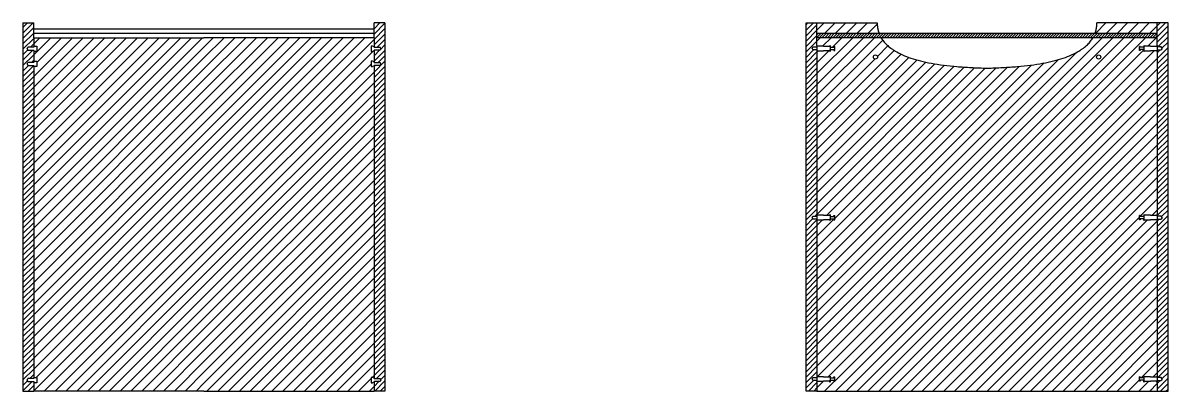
# Model space of a CAD drawing. Header units: millimetres. Extents: x 2171 to 32800, y 1650 to 15812.
# Drawn here: x 18982 to 20880, y 1650 to 2260 of the extents above; entities that cross this region are included whole.
import ezdxf

# ---------------------------------------------------------------- set-up
doc = ezdxf.new("R2010")
doc.units = ezdxf.units.MM

msp = doc.modelspace()

# ---------------------------------------------------------------- hatches: boundary and pattern name
h = msp.add_hatch()
h.set_pattern_fill('ANSI31', color=8, scale=2)
h.paths.add_polyline_path([(19000.2, 2189.4), (18990.4, 2189.4), (18989.2, 2191.9), (18990.4, 2194.4), (19000.2, 2194.4), (19000.2, 2195.4), (19000.2, 2213.4), (19000.2, 2214.4), (18990.4, 2214.4), (18989.2, 2216.9), (18990.4, 2219.4), (19000.2, 2219.4), (19000.2, 2220.4), (19000.2, 2235.1), (19000.2, 2259.8), (18982.2, 2259.8), (18982.2, 1649.8), (19000.2, 1649.8), (19000.2, 1665.5), (18990.4, 1665.5), (18989.2, 1668), (18990.4, 1670.5), (19000.2, 1670.5), (19000.2, 1671.5)])
h = msp.add_hatch()
h.set_pattern_fill('ANSI31', color=8, scale=2)
h.paths.add_polyline_path([(19564.2, 2189.4), (19574, 2189.4), (19575.2, 2191.9), (19574, 2194.4), (19564.2, 2194.4), (19564.2, 2195.4), (19564.2, 2213.4), (19564.2, 2214.4), (19574, 2214.4), (19575.2, 2216.9), (19574, 2219.4), (19564.2, 2219.4), (19564.2, 2220.4), (19564.2, 2235.1), (19564.2, 2259.8), (19582.2, 2259.8), (19582.2, 1649.8), (19564.2, 1649.8), (19564.2, 1665.5), (19574, 1665.5), (19575.2, 1668), (19574, 1670.5), (19564.2, 1670.5), (19564.2, 1671.5)])
h = msp.add_hatch()
h.set_pattern_fill('ANSI31', color=8, scale=2)
h.paths.add_polyline_path([(20298, 1934.8), (20291.2, 1934.8), (20290, 1937.3), (20291.2, 1939.8), (20298, 1939.8), (20298, 1942.3), (20298, 2215), (20291.2, 2215), (20290, 2217.5), (20291.2, 2220), (20298, 2220), (20298, 2222.5), (20298, 2259.8), (20280, 2259.8), (20280, 1649.8), (20298, 1649.8), (20298, 1667.3), (20291.2, 1667.3), (20290, 1669.8), (20291.2, 1672.3), (20298, 1672.3), (20298, 1674.8)])
h = msp.add_hatch()
h.set_pattern_fill('ANSI31', color=8, scale=4)
edge = h.paths.add_edge_path()
edge.add_spline(control_points=[(20400.9, 2242.8), (20398, 2250.8), (20398, 2259.8)], knot_values=[0, 0, 0, 0.120606, 0.120606, 0.120606], degree=2, periodic=0)
edge.add_line((20398, 2259.8), (20298, 2259.8))
edge.add_line((20298, 2259.8), (20298, 2242.8))
edge.add_line((20298, 2242.8), (20400.9, 2242.8))
h = msp.add_hatch()
h.set_pattern_fill('ANSI31', color=8, scale=4)
edge = h.paths.add_edge_path()
edge.add_line((20862, 2259.8), (20762, 2259.8))
edge.add_spline(control_points=[(20762, 2259.8), (20762, 2250.8), (20759.1, 2242.8)], knot_values=[1.787272, 1.787272, 1.787272, 1.907878, 1.907878, 1.907878], degree=2, periodic=0)
edge.add_line((20759.1, 2242.8), (20862, 2242.8))
edge.add_line((20862, 2242.8), (20862, 2259.8))
h = msp.add_hatch()
h.set_pattern_fill('ANSI31', color=8, scale=2)
h.paths.add_polyline_path([(20880, 2259.8), (20862, 2259.8), (20862, 2220), (20868.8, 2220), (20870, 2217.5), (20868.8, 2215), (20862, 2215), (20862, 2212.5), (20862, 1939.8), (20868.8, 1939.8), (20870, 1937.3), (20868.8, 1934.8), (20862, 1934.8), (20862, 1932.3), (20862, 1672.3), (20868.8, 1672.3), (20870, 1669.8), (20868.8, 1667.3), (20862, 1667.3), (20862, 1664.8), (20862, 1649.8), (20880, 1649.8)])
h = msp.add_hatch()
h.set_pattern_fill('ANSI31', color=8)
h.set_pattern_definition([(45, (8066.593, -3543.2695), (-2.245064, 2.245064), [])])
h.paths.add_polyline_path([(20862, 2242.8), (20298, 2242.8), (20298, 2235.8), (20862, 2235.8)])
h = msp.add_hatch()
h.set_pattern_fill('ANSI31', color=8, scale=4)
h.paths.add_polyline_path([(19282.2, 2235.1), (19000.2, 2235.1), (19000.2, 2220.4), (19002.7, 2221.4), (19005.2, 2221.4), (19005.2, 2212.4), (19002.7, 2212.4), (19000.2, 2213.4), (19000.2, 2195.4), (19002.7, 2196.4), (19005.2, 2196.4), (19005.2, 2187.4), (19002.7, 2187.4), (19000.2, 2188.4), (19000.2, 1671.5), (19002.7, 1672.5), (19005.2, 1672.5), (19005.2, 1663.5), (19002.7, 1663.5), (19000.2, 1664.5), (19000.2, 1649.8), (19282.2, 1649.8)])
h = msp.add_hatch()
h.set_pattern_fill('ANSI31', color=8, scale=4)
h.paths.add_polyline_path([(19282.2, 2235.1), (19564.2, 2235.1), (19564.2, 2220.4), (19561.7, 2221.4), (19559.2, 2221.4), (19559.2, 2212.4), (19561.7, 2212.4), (19564.2, 2213.4), (19564.2, 2195.4), (19561.7, 2196.4), (19559.2, 2196.4), (19559.2, 2187.4), (19561.7, 2187.4), (19564.2, 2188.4), (19564.2, 1671.5), (19561.7, 1672.5), (19559.2, 1672.5), (19559.2, 1663.5), (19561.7, 1663.5), (19564.2, 1664.5), (19564.2, 1649.8), (19282.2, 1649.8)])
h = msp.add_hatch()
h.set_pattern_fill('ANSI31', color=8, scale=4)
edge = h.paths.add_edge_path()
edge.add_line((20862, 2212.5), (20861, 2213.8))
edge.add_line((20861, 2213.8), (20851, 2213.8))
edge.add_line((20851, 2213.8), (20841, 2213.8))
edge.add_line((20841, 2213.8), (20840, 2212.5))
edge.add_line((20840, 2212.5), (20840, 2215.5))
edge.add_line((20840, 2215.5), (20834, 2215.5))
edge.add_line((20834, 2215.5), (20834, 2214))
edge.add_line((20834, 2214), (20832.5, 2214))
edge.add_line((20832.5, 2214), (20832.5, 2221))
edge.add_line((20832.5, 2221), (20834, 2221))
edge.add_line((20834, 2221), (20834, 2219.5))
edge.add_line((20834, 2219.5), (20840, 2219.5))
edge.add_line((20840, 2219.5), (20840, 2220))
edge.add_line((20840, 2220), (20840, 2222.5))
edge.add_line((20840, 2222.5), (20841, 2221.3))
edge.add_line((20841, 2221.3), (20851, 2221.3))
edge.add_line((20851, 2221.3), (20861, 2221.3))
edge.add_line((20861, 2221.3), (20862, 2222.5))
edge.add_line((20862, 2222.5), (20862, 2235.8))
edge.add_line((20862, 2235.8), (20755.9, 2235.8))
edge.add_spline(control_points=[(20755.9, 2235.8), (20728.6, 2187.7), (20580, 2185)], knot_values=[0.953939, 0.953939, 0.953939, 1.7325, 1.7325, 1.7325], degree=2, periodic=0)
edge.add_spline(control_points=[(20580, 2185), (20431.5, 2187.7), (20404.2, 2235.8)], knot_values=[0.175379, 0.175379, 0.175379, 0.953939, 0.953939, 0.953939], degree=2, periodic=0)
edge.add_line((20404.2, 2235.8), (20298, 2235.8))
edge.add_line((20298, 2235.8), (20298, 2222.5))
edge.add_line((20298, 2222.5), (20299, 2221.3))
edge.add_line((20299, 2221.3), (20309, 2221.3))
edge.add_line((20309, 2221.3), (20319, 2221.3))
edge.add_line((20319, 2221.3), (20320, 2222.5))
edge.add_line((20320, 2222.5), (20320, 2219.5))
edge.add_line((20320, 2219.5), (20326, 2219.5))
edge.add_line((20326, 2219.5), (20326, 2221))
edge.add_line((20326, 2221), (20327.5, 2221))
edge.add_line((20327.5, 2221), (20327.5, 2214))
edge.add_line((20327.5, 2214), (20326, 2214))
edge.add_line((20326, 2214), (20326, 2215.5))
edge.add_line((20326, 2215.5), (20320, 2215.5))
edge.add_line((20320, 2215.5), (20320, 2212.5))
edge.add_line((20320, 2212.5), (20319, 2213.8))
edge.add_line((20319, 2213.8), (20309, 2213.8))
edge.add_line((20309, 2213.8), (20299, 2213.8))
edge.add_line((20299, 2213.8), (20298, 2212.5))
edge.add_line((20298, 2212.5), (20298, 1942.3))
edge.add_line((20298, 1942.3), (20299, 1941.1))
edge.add_line((20299, 1941.1), (20309, 1941.1))
edge.add_line((20309, 1941.1), (20319, 1941.1))
edge.add_line((20319, 1941.1), (20320, 1942.3))
edge.add_line((20320, 1942.3), (20320, 1939.3))
edge.add_line((20320, 1939.3), (20326, 1939.3))
edge.add_line((20326, 1939.3), (20326, 1940.8))
edge.add_line((20326, 1940.8), (20327.5, 1940.8))
edge.add_line((20327.5, 1940.8), (20327.5, 1933.8))
edge.add_line((20327.5, 1933.8), (20326, 1933.8))
edge.add_line((20326, 1933.8), (20326, 1935.3))
edge.add_line((20326, 1935.3), (20320, 1935.3))
edge.add_line((20320, 1935.3), (20320, 1934.8))
edge.add_line((20320, 1934.8), (20320, 1932.3))
edge.add_line((20320, 1932.3), (20319, 1933.6))
edge.add_line((20319, 1933.6), (20309, 1933.6))
edge.add_line((20309, 1933.6), (20299, 1933.6))
edge.add_line((20299, 1933.6), (20298, 1932.3))
edge.add_line((20298, 1932.3), (20298, 1674.8))
edge.add_line((20298, 1674.8), (20299, 1673.6))
edge.add_line((20299, 1673.6), (20309, 1673.6))
edge.add_line((20309, 1673.6), (20319, 1673.6))
edge.add_line((20319, 1673.6), (20320, 1674.8))
edge.add_line((20320, 1674.8), (20320, 1671.8))
edge.add_line((20320, 1671.8), (20326, 1671.8))
edge.add_line((20326, 1671.8), (20326, 1673.3))
edge.add_line((20326, 1673.3), (20327.5, 1673.3))
edge.add_line((20327.5, 1673.3), (20327.5, 1666.3))
edge.add_line((20327.5, 1666.3), (20326, 1666.3))
edge.add_line((20326, 1666.3), (20326, 1667.8))
edge.add_line((20326, 1667.8), (20320, 1667.8))
edge.add_line((20320, 1667.8), (20320, 1664.8))
edge.add_line((20320, 1664.8), (20319, 1666.1))
edge.add_line((20319, 1666.1), (20309, 1666.1))
edge.add_line((20309, 1666.1), (20299, 1666.1))
edge.add_line((20299, 1666.1), (20298, 1664.8))
edge.add_line((20298, 1664.8), (20298, 1649.8))
edge.add_line((20298, 1649.8), (20580, 1649.8))
edge.add_line((20580, 1649.8), (20862, 1649.8))
edge.add_line((20862, 1649.8), (20862, 1664.8))
edge.add_line((20862, 1664.8), (20861, 1666.1))
edge.add_line((20861, 1666.1), (20851, 1666.1))
edge.add_line((20851, 1666.1), (20841, 1666.1))
edge.add_line((20841, 1666.1), (20840, 1664.8))
edge.add_line((20840, 1664.8), (20840, 1667.8))
edge.add_line((20840, 1667.8), (20834, 1667.8))
edge.add_line((20834, 1667.8), (20834, 1666.3))
edge.add_line((20834, 1666.3), (20832.5, 1666.3))
edge.add_line((20832.5, 1666.3), (20832.5, 1673.3))
edge.add_line((20832.5, 1673.3), (20834, 1673.3))
edge.add_line((20834, 1673.3), (20834, 1671.8))
edge.add_line((20834, 1671.8), (20840, 1671.8))
edge.add_line((20840, 1671.8), (20840, 1672.3))
edge.add_line((20840, 1672.3), (20840, 1674.8))
edge.add_line((20840, 1674.8), (20841, 1673.6))
edge.add_line((20841, 1673.6), (20851, 1673.6))
edge.add_line((20851, 1673.6), (20861, 1673.6))
edge.add_line((20861, 1673.6), (20862, 1674.8))
edge.add_line((20862, 1674.8), (20862, 1932.3))
edge.add_line((20862, 1932.3), (20861, 1933.6))
edge.add_line((20861, 1933.6), (20851, 1933.6))
edge.add_line((20851, 1933.6), (20841, 1933.6))
edge.add_line((20841, 1933.6), (20840, 1932.3))
edge.add_line((20840, 1932.3), (20840, 1935.3))
edge.add_line((20840, 1935.3), (20834, 1935.3))
edge.add_line((20834, 1935.3), (20834, 1933.8))
edge.add_line((20834, 1933.8), (20832.5, 1933.8))
edge.add_line((20832.5, 1933.8), (20832.5, 1940.8))
edge.add_line((20832.5, 1940.8), (20834, 1940.8))
edge.add_line((20834, 1940.8), (20834, 1939.3))
edge.add_line((20834, 1939.3), (20840, 1939.3))
edge.add_line((20840, 1939.3), (20840, 1939.8))
edge.add_line((20840, 1939.8), (20840, 1942.3))
edge.add_line((20840, 1942.3), (20841, 1941.1))
edge.add_line((20841, 1941.1), (20851, 1941.1))
edge.add_line((20851, 1941.1), (20861, 1941.1))
edge.add_line((20861, 1941.1), (20862, 1942.3))
edge.add_line((20862, 1942.3), (20862, 2212.5))
h.paths.add_polyline_path([(20391.6, 2203.3, -1), (20398.6, 2203.3, -1)], flags=16)
h.paths.add_polyline_path([(20761.4, 2203.3, -1), (20768.4, 2203.3, -1)], flags=16)

# ---------------------------------------------------------------- linework, layer by layer
at = {"color": 1}
for p, q in [((18982.2, 2259.8), (18982.2, 1649.8)), ((18982.2, 2259.8), (19000.2, 2259.8)), ((19000.2, 2235.1), (19000.2, 2259.8)), ((19582.2, 2259.8), (19564.2, 2259.8)), ((19564.2, 2235.1), (19564.2, 2259.8)), ((19582.2, 2259.8), (19582.2, 1649.8)), ((20280, 1649.8), (20280, 2259.8)), ((20298, 2259.8), (20398, 2259.8)), ((20298, 2222.5), (20298, 2259.8)), ((20862, 2259.8), (20762, 2259.8)), ((20862, 2221.9), (20862, 2259.8)), ((20880, 1649.8), (20880, 2259.8)), ((20298, 2242.8), (20862, 2242.8)), ((19000.2, 2235.1), (19000.2, 2220.4)), ((19000.2, 2235.1), (19282.2, 2235.1)), ((19564.2, 2235.1), (19282.2, 2235.1)), ((19564.2, 2235.1), (19564.2, 2220.4)), ((20298, 2235.8), (20862, 2235.8)), ((19000.2, 2213.4), (19000.2, 2195.4)), ((19564.2, 2213.4), (19564.2, 2195.4)), ((20298, 2212.5), (20298, 1942.3)), ((20862, 2212.5), (20862, 1942.3)), ((19000.2, 2189.4), (19000.2, 1670.5)), ((19564.2, 2189.4), (19564.2, 1670.5)), ((20298, 1932.3), (20298, 1674.8)), ((20862, 1932.3), (20862, 1674.8)), ((19000.2, 1665.5), (19000.2, 1649.8)), ((19564.2, 1665.5), (19564.2, 1649.8)), ((20298, 1664.8), (20298, 1649.8)), ((20862, 1664.8), (20862, 1649.8)), ((18982.2, 1649.8), (19000.2, 1649.8)), ((19282.2, 1649.8), (19000.2, 1649.8)), ((19282.2, 1649.8), (19564.2, 1649.8)), ((19582.2, 1649.8), (19564.2, 1649.8))]:
    msp.add_line(p, q, dxfattribs=at)
at = {"color": 7}
for p, q in [((19000.2, 2249.8), (19564.2, 2249.8)), ((19000.2, 2242.8), (19564.2, 2242.8)), ((19000.2, 2220.4), (19002.7, 2221.4)), ((19002.7, 2221.4), (19005.2, 2221.4)), ((19005.2, 2221.4), (19005.2, 2212.4)), ((19561.7, 2221.4), (19559.2, 2221.4)), ((19559.2, 2221.4), (19559.2, 2212.4)), ((19564.2, 2220.4), (19561.7, 2221.4)), ((20298, 2222.5), (20298, 2220)), ((20298, 2222.5), (20299, 2221.3)), ((20309, 2221.3), (20299, 2221.3)), ((20309, 2221.3), (20319, 2221.3)), ((20320, 2222.5), (20319, 2221.3)), ((20320, 2222.5), (20320, 2220)), ((20320, 2222.5), (20320, 2219.5)), ((20326, 2219.5), (20326, 2221)), ((20326, 2221), (20327.5, 2221)), ((20327.5, 2214), (20327.5, 2221)), ((20834, 2221), (20832.5, 2221)), ((20832.5, 2214), (20832.5, 2221)), ((20834, 2219.5), (20834, 2221)), ((20840, 2222.5), (20840, 2220)), ((20840, 2222.5), (20841, 2221.3)), ((20840, 2222.5), (20840, 2219.5)), ((20851, 2221.3), (20841, 2221.3)), ((20851, 2221.3), (20861, 2221.3)), ((20862, 2222.5), (20861, 2221.3)), ((20862, 2222.5), (20862, 2220)), ((18989.2, 2216.9), (18990.4, 2219.4)), ((18989.2, 2216.9), (18990.4, 2214.4)), ((19000.2, 2219.4), (18990.4, 2219.4)), ((18990.4, 2219.4), (18990.4, 2219.4)), ((18990.4, 2214.4), (19000.2, 2214.4)), ((18990.4, 2214.4), (18990.4, 2214.4)), ((19000.2, 2219.4), (19000.2, 2220.4)), ((19000.2, 2213.4), (19000.2, 2214.4)), ((19000.2, 2213.4), (19002.7, 2212.4)), ((19005.2, 2212.4), (19002.7, 2212.4)), ((19559.2, 2212.4), (19561.7, 2212.4)), ((19564.2, 2213.4), (19561.7, 2212.4)), ((19564.2, 2219.4), (19564.2, 2220.4)), ((19564.2, 2219.4), (19574, 2219.4)), ((19564.2, 2213.4), (19564.2, 2214.4)), ((19574, 2214.4), (19564.2, 2214.4)), ((19574, 2219.4), (19574, 2219.4)), ((19575.2, 2216.9), (19574, 2219.4)), ((19575.2, 2216.9), (19574, 2214.4)), ((19574, 2214.4), (19574, 2214.4)), ((20290, 2217.5), (20291.2, 2220)), ((20290, 2217.5), (20291.2, 2215)), ((20291.2, 2220), (20298, 2220)), ((20298, 2215), (20291.2, 2215)), ((20298, 2220), (20298, 2215)), ((20298, 2215), (20298, 2212.5)), ((20298, 2212.5), (20299, 2213.8)), ((20299, 2213.8), (20309, 2213.8)), ((20319, 2213.8), (20309, 2213.8)), ((20320, 2212.5), (20319, 2213.8)), ((20320, 2220), (20320, 2215)), ((20320, 2219.5), (20326, 2219.5)), ((20320, 2212.5), (20320, 2215.5)), ((20320, 2215.5), (20326, 2215.5)), ((20320, 2215), (20320, 2212.5)), ((20326, 2215.5), (20326, 2214)), ((20326, 2214), (20327.5, 2214)), ((20834, 2214), (20832.5, 2214)), ((20840, 2219.5), (20834, 2219.5)), ((20840, 2215.5), (20834, 2215.5)), ((20834, 2215.5), (20834, 2214)), ((20840, 2220), (20840, 2215)), ((20840, 2212.5), (20840, 2215.5)), ((20840, 2215), (20840, 2212.5)), ((20840, 2212.5), (20841, 2213.8)), ((20841, 2213.8), (20851, 2213.8)), ((20861, 2213.8), (20851, 2213.8)), ((20862, 2212.5), (20861, 2213.8)), ((20868.8, 2220), (20862, 2220)), ((20862, 2220), (20862, 2215)), ((20862, 2215), (20868.8, 2215)), ((20862, 2215), (20862, 2212.5)), ((20870, 2217.5), (20868.8, 2220)), ((20870, 2217.5), (20868.8, 2215)), ((18989.2, 2191.9), (18990.4, 2194.4)), ((18989.2, 2191.9), (18990.4, 2189.4)), ((19000.2, 2194.4), (18990.4, 2194.4)), ((18990.4, 2194.4), (18990.4, 2194.4)), ((18990.4, 2189.4), (19000.2, 2189.4)), ((18990.4, 2189.4), (18990.4, 2189.4)), ((19000.2, 2195.4), (19002.7, 2196.4)), ((19000.2, 2194.4), (19000.2, 2195.4)), ((19000.2, 2188.4), (19000.2, 2189.4)), ((19000.2, 2188.4), (19002.7, 2187.4)), ((19002.7, 2196.4), (19005.2, 2196.4)), ((19005.2, 2187.4), (19002.7, 2187.4)), ((19005.2, 2196.4), (19005.2, 2187.4)), ((19561.7, 2196.4), (19559.2, 2196.4)), ((19559.2, 2196.4), (19559.2, 2187.4)), ((19559.2, 2187.4), (19561.7, 2187.4)), ((19564.2, 2195.4), (19561.7, 2196.4)), ((19564.2, 2188.4), (19561.7, 2187.4)), ((19564.2, 2194.4), (19564.2, 2195.4)), ((19564.2, 2194.4), (19574, 2194.4)), ((19564.2, 2188.4), (19564.2, 2189.4)), ((19574, 2189.4), (19564.2, 2189.4)), ((19574, 2194.4), (19574, 2194.4)), ((19575.2, 2191.9), (19574, 2194.4)), ((19575.2, 2191.9), (19574, 2189.4)), ((19574, 2189.4), (19574, 2189.4)), ((20290, 1937.3), (20291.2, 1939.8)), ((20290, 1937.3), (20291.2, 1934.8)), ((20291.2, 1939.8), (20298, 1939.8)), ((20298, 1942.3), (20298, 1939.8)), ((20298, 1942.3), (20299, 1941.1)), ((20298, 1939.8), (20298, 1934.8)), ((20309, 1941.1), (20299, 1941.1)), ((20309, 1941.1), (20319, 1941.1)), ((20320, 1942.3), (20319, 1941.1)), ((20320, 1942.3), (20320, 1939.8)), ((20320, 1942.3), (20320, 1939.3)), ((20320, 1939.8), (20320, 1934.8)), ((20320, 1939.3), (20326, 1939.3)), ((20326, 1939.3), (20326, 1940.8)), ((20326, 1940.8), (20327.5, 1940.8)), ((20327.5, 1933.8), (20327.5, 1940.8)), ((20834, 1940.8), (20832.5, 1940.8)), ((20832.5, 1933.8), (20832.5, 1940.8)), ((20834, 1939.3), (20834, 1940.8)), ((20840, 1939.3), (20834, 1939.3)), ((20840, 1942.3), (20840, 1939.8)), ((20840, 1942.3), (20841, 1941.1)), ((20840, 1942.3), (20840, 1939.3)), ((20840, 1939.8), (20840, 1934.8)), ((20851, 1941.1), (20841, 1941.1)), ((20851, 1941.1), (20861, 1941.1)), ((20862, 1942.3), (20861, 1941.1)), ((20862, 1942.3), (20862, 1939.8)), ((20868.8, 1939.8), (20862, 1939.8)), ((20862, 1939.8), (20862, 1934.8)), ((20870, 1937.3), (20868.8, 1939.8)), ((20870, 1937.3), (20868.8, 1934.8)), ((20298, 1934.8), (20291.2, 1934.8)), ((20298, 1934.8), (20298, 1932.3)), ((20298, 1932.3), (20299, 1933.6)), ((20299, 1933.6), (20309, 1933.6)), ((20319, 1933.6), (20309, 1933.6)), ((20320, 1932.3), (20319, 1933.6)), ((20320, 1932.3), (20320, 1935.3)), ((20320, 1935.3), (20326, 1935.3)), ((20320, 1934.8), (20320, 1932.3)), ((20326, 1935.3), (20326, 1933.8)), ((20326, 1933.8), (20327.5, 1933.8)), ((20834, 1933.8), (20832.5, 1933.8)), ((20840, 1935.3), (20834, 1935.3)), ((20834, 1935.3), (20834, 1933.8)), ((20840, 1932.3), (20840, 1935.3)), ((20840, 1934.8), (20840, 1932.3)), ((20840, 1932.3), (20841, 1933.6)), ((20841, 1933.6), (20851, 1933.6)), ((20861, 1933.6), (20851, 1933.6)), ((20862, 1932.3), (20861, 1933.6)), ((20862, 1934.8), (20868.8, 1934.8)), ((20862, 1934.8), (20862, 1932.3)), ((18989.2, 1668), (18990.4, 1670.5)), ((19000.2, 1670.5), (18990.4, 1670.5)), ((18990.4, 1670.5), (18990.4, 1670.5)), ((19000.2, 1671.5), (19002.7, 1672.5)), ((19000.2, 1670.5), (19000.2, 1671.5)), ((19002.7, 1672.5), (19005.2, 1672.5)), ((19005.2, 1672.5), (19005.2, 1663.5)), ((19561.7, 1672.5), (19559.2, 1672.5)), ((19559.2, 1672.5), (19559.2, 1663.5)), ((19564.2, 1671.5), (19561.7, 1672.5)), ((19564.2, 1670.5), (19564.2, 1671.5)), ((19564.2, 1670.5), (19574, 1670.5)), ((19574, 1670.5), (19574, 1670.5)), ((19575.2, 1668), (19574, 1670.5)), ((20290, 1669.8), (20291.2, 1672.3)), ((20291.2, 1672.3), (20298, 1672.3)), ((20298, 1674.8), (20298, 1672.3)), ((20298, 1674.8), (20299, 1673.6)), ((20298, 1672.3), (20298, 1667.3)), ((20309, 1673.6), (20299, 1673.6)), ((20309, 1673.6), (20319, 1673.6)), ((20320, 1674.8), (20319, 1673.6)), ((20320, 1674.8), (20320, 1672.3)), ((20320, 1674.8), (20320, 1671.8)), ((20320, 1672.3), (20320, 1667.3)), ((20320, 1671.8), (20326, 1671.8)), ((20326, 1671.8), (20326, 1673.3)), ((20326, 1673.3), (20327.5, 1673.3)), ((20327.5, 1666.3), (20327.5, 1673.3)), ((20834, 1673.3), (20832.5, 1673.3)), ((20832.5, 1666.3), (20832.5, 1673.3)), ((20834, 1671.8), (20834, 1673.3)), ((20840, 1671.8), (20834, 1671.8)), ((20840, 1674.8), (20840, 1672.3)), ((20840, 1674.8), (20841, 1673.6)), ((20840, 1674.8), (20840, 1671.8)), ((20840, 1672.3), (20840, 1667.3)), ((20851, 1673.6), (20841, 1673.6)), ((20851, 1673.6), (20861, 1673.6)), ((20862, 1674.8), (20861, 1673.6)), ((20862, 1674.8), (20862, 1672.3)), ((20868.8, 1672.3), (20862, 1672.3)), ((20862, 1672.3), (20862, 1667.3)), ((20870, 1669.8), (20868.8, 1672.3)), ((18989.2, 1668), (18990.4, 1665.5)), ((18990.4, 1665.5), (19000.2, 1665.5)), ((18990.4, 1665.5), (18990.4, 1665.5)), ((19000.2, 1664.5), (19000.2, 1665.5)), ((19000.2, 1664.5), (19002.7, 1663.5)), ((19005.2, 1663.5), (19002.7, 1663.5)), ((19559.2, 1663.5), (19561.7, 1663.5)), ((19564.2, 1664.5), (19561.7, 1663.5)), ((19564.2, 1664.5), (19564.2, 1665.5)), ((19574, 1665.5), (19564.2, 1665.5)), ((19575.2, 1668), (19574, 1665.5)), ((19574, 1665.5), (19574, 1665.5)), ((20290, 1669.8), (20291.2, 1667.3)), ((20298, 1667.3), (20291.2, 1667.3)), ((20298, 1667.3), (20298, 1664.8)), ((20298, 1664.8), (20299, 1666.1)), ((20299, 1666.1), (20309, 1666.1)), ((20319, 1666.1), (20309, 1666.1)), ((20320, 1664.8), (20319, 1666.1)), ((20320, 1664.8), (20320, 1667.8)), ((20320, 1667.8), (20326, 1667.8)), ((20320, 1667.3), (20320, 1664.8)), ((20326, 1667.8), (20326, 1666.3)), ((20326, 1666.3), (20327.5, 1666.3)), ((20834, 1666.3), (20832.5, 1666.3)), ((20840, 1667.8), (20834, 1667.8)), ((20834, 1667.8), (20834, 1666.3)), ((20840, 1664.8), (20840, 1667.8)), ((20840, 1667.3), (20840, 1664.8)), ((20840, 1664.8), (20841, 1666.1)), ((20841, 1666.1), (20851, 1666.1)), ((20861, 1666.1), (20851, 1666.1)), ((20862, 1664.8), (20861, 1666.1)), ((20862, 1667.3), (20868.8, 1667.3)), ((20862, 1667.3), (20862, 1664.8)), ((20870, 1669.8), (20868.8, 1667.3))]:
    msp.add_line(p, q, dxfattribs=at)
at = {"color": 1}
for points in [[(20280, 2259.8), (20298, 2259.8)], [(20880, 2259.8), (20862, 2259.8)], [(20298, 1649.8), (20280, 1649.8)], [(20298, 1649.8), (20580, 1649.8), (20862, 1649.8)], [(20862, 1649.8), (20880, 1649.8)]]:
    msp.add_lwpolyline(points, dxfattribs=at)
at = {"color": 7}
for centre in [(20395.1, 2203.3), (20764.9, 2203.3)]:
    msp.add_circle(centre, 3.5, dxfattribs=at)
at = {"color": 1}
for points in [[(20398, 2259.8), (20398, 2250.8), (20400.9, 2242.8)], [(20759.1, 2242.8), (20762, 2250.8), (20762, 2259.8)]]:
    msp.add_open_spline(points, degree=2, dxfattribs=at)
msp.add_open_spline([(20404.2, 2235.8), (20431.5, 2187.7), (20580, 2185), (20728.6, 2187.7), (20755.9, 2235.8)], degree=2, knots=[0.175379, 0.175379, 0.175379, 0.953939, 0.953939, 1.7325, 1.7325, 1.7325], dxfattribs=at)

doc.saveas('drawing.dxf')
